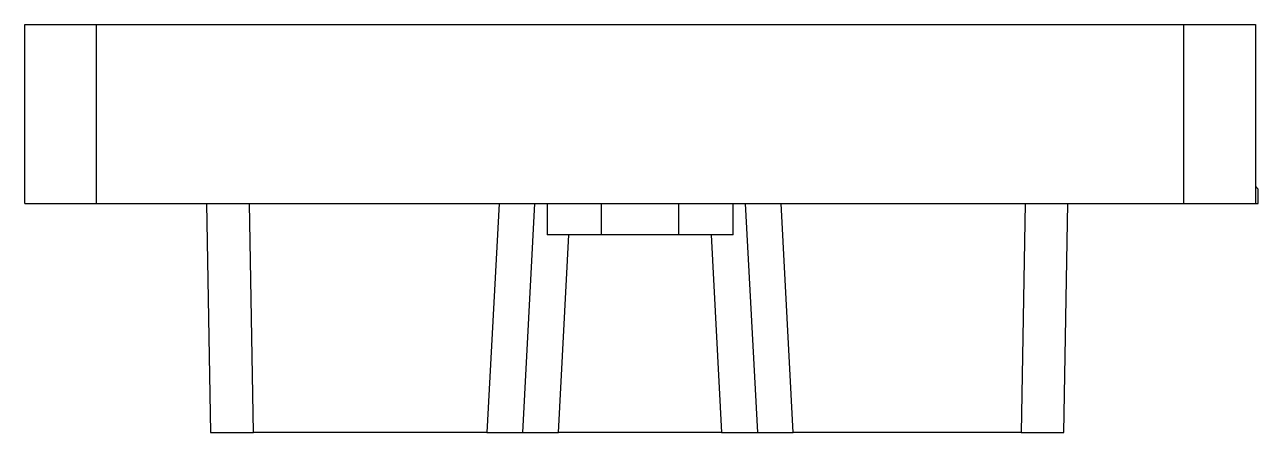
# Paper-space layout '_左视' of a CAD drawing. Header units: millimetres. Extents: x -43 to 43.2, y -16 to 12.5.
import ezdxf

# ---------------------------------------------------------------- set-up
doc = ezdxf.new("R2010")
doc.units = ezdxf.units.MM

psp = doc.layouts.new('_左视')

# ---------------------------------------------------------------- linework, layer by layer
at = {"color": 7, "linetype": 'Continuous', "lineweight": 25}
for p, q in [((-43, 0), (-43, 12.5)), ((-43, 12.5), (43, 12.5)), ((-38, 12.5), (-38, 0)), ((38, 0), (38, 12.5)), ((43, 12.5), (43, 0)), ((43.2, 1), (43, 1.2)), ((43.2, 0), (43.2, 1)), ((-43, 0), (43.2, 0)), ((-30.3, 0), (-30.021, -16)), ((-27.021, -16), (-27.3, 0)), ((-9.851, 0), (-10.701, -16)), ((-8.2, -16), (-7.35, 0)), ((-6.5, 0), (-6.5, -2.2)), ((-2.7, -2.2), (-2.7, 0)), ((2.7, -2.2), (2.7, 0)), ((6.5, -2.2), (6.5, 0)), ((7.35, 0), (8.2, -16)), ((10.701, -16), (9.851, 0)), ((26.9, 0), (26.621, -16)), ((29.621, -16), (29.9, 0)), ((6.5, -2.2), (-6.5, -2.2)), ((-5.699, -16), (-4.966, -2.2)), ((4.966, -2.2), (5.699, -16)), ((-10.701, -16), (-27.021, -16)), ((5.699, -16), (-5.699, -16)), ((26.621, -16), (10.701, -16))]:
    psp.add_line(p, q, dxfattribs=at)
for points in [[(-30.021, -16), (-30.021, -16), (-29.956, -16), (-29.664, -16), (-29.435, -16), (-28.849, -16), (-28.495, -16), (-27.756, -16), (-27.375, -16), (-27.021, -16)], [(-10.701, -16), (-10.406, -16), (-10.088, -16), (-9.472, -16), (-9.177, -16), (-8.688, -16), (-8.497, -16), (-8.254, -16), (-8.2, -16), (-8.2, -16)], [(-8.2, -16), (-8.2, -16), (-8.146, -16), (-7.903, -16), (-7.712, -16), (-7.223, -16), (-6.928, -16), (-6.312, -16), (-5.994, -16), (-5.699, -16)], [(5.699, -16), (5.994, -16), (6.312, -16), (6.928, -16), (7.223, -16), (7.712, -16), (7.903, -16), (8.146, -16), (8.2, -16), (8.2, -16)], [(8.2, -16), (8.2, -16), (8.254, -16), (8.497, -16), (8.688, -16), (9.177, -16), (9.472, -16), (10.088, -16), (10.406, -16), (10.701, -16)], [(26.621, -16), (26.975, -16), (27.356, -16), (28.095, -16), (28.449, -16), (29.035, -16), (29.264, -16), (29.556, -16), (29.621, -16), (29.621, -16)]]:
    psp.add_open_spline(points, degree=3, knots=[0, 0, 0, 0, 0.25, 0.25, 0.5, 0.5, 0.75, 0.75, 1, 1, 1, 1], dxfattribs=at)

doc.saveas('drawing.dxf')
